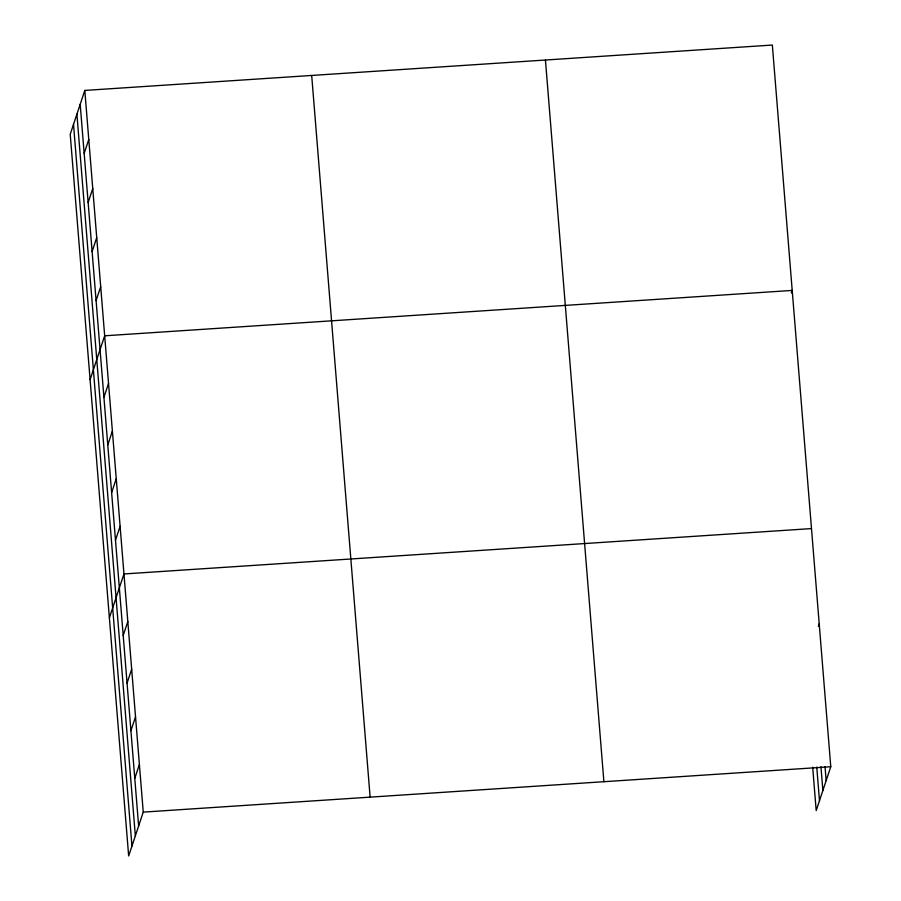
<?xml version="1.0" encoding="UTF-8"?>
<svg xmlns="http://www.w3.org/2000/svg" width="901" height="901" viewBox="0 0 901 901"><rect width="100%" height="100%" fill="white"/><g stroke="black" fill="none" stroke-linecap="round" stroke-linejoin="round"><path stroke-width="1.35" d="M84.807 90.427L70.222 134.272L128.663 855.95L143.248 812.116L84.807 90.427L772.337 45.05L830.778 766.728L816.193 810.573L812.679 767.145M84.165 153.384L88.782 139.509M88.14 202.455L92.758 188.579M92.116 251.537L96.722 237.65M96.08 300.607L100.698 286.732M90.089 379.636L104.674 335.803L792.204 290.426L791.36 292.949M103.919 397.318L108.537 383.432M107.771 444.948L112.388 431.061M111.634 492.577L116.252 478.701M115.486 540.206L120.103 526.33M109.381 617.793L123.966 573.96L811.486 528.583M123.2 635.464L127.818 621.589M127.064 683.104L131.681 669.218M130.915 730.734L135.533 716.847M134.778 778.363L139.396 764.487M818.367 626.364L819.2 623.841M143.248 812.116L830.778 766.728M825.023 766.605L826.161 780.615M820.946 766.683L822.872 790.504M816.757 767.066L819.482 800.685M545.443 60.029L603.895 781.708M311.69 75.459L370.131 797.137M80.189 104.313L138.63 825.992M76.9 114.19L135.341 835.88M73.51 124.383L131.951 846.062"/></g></svg>
